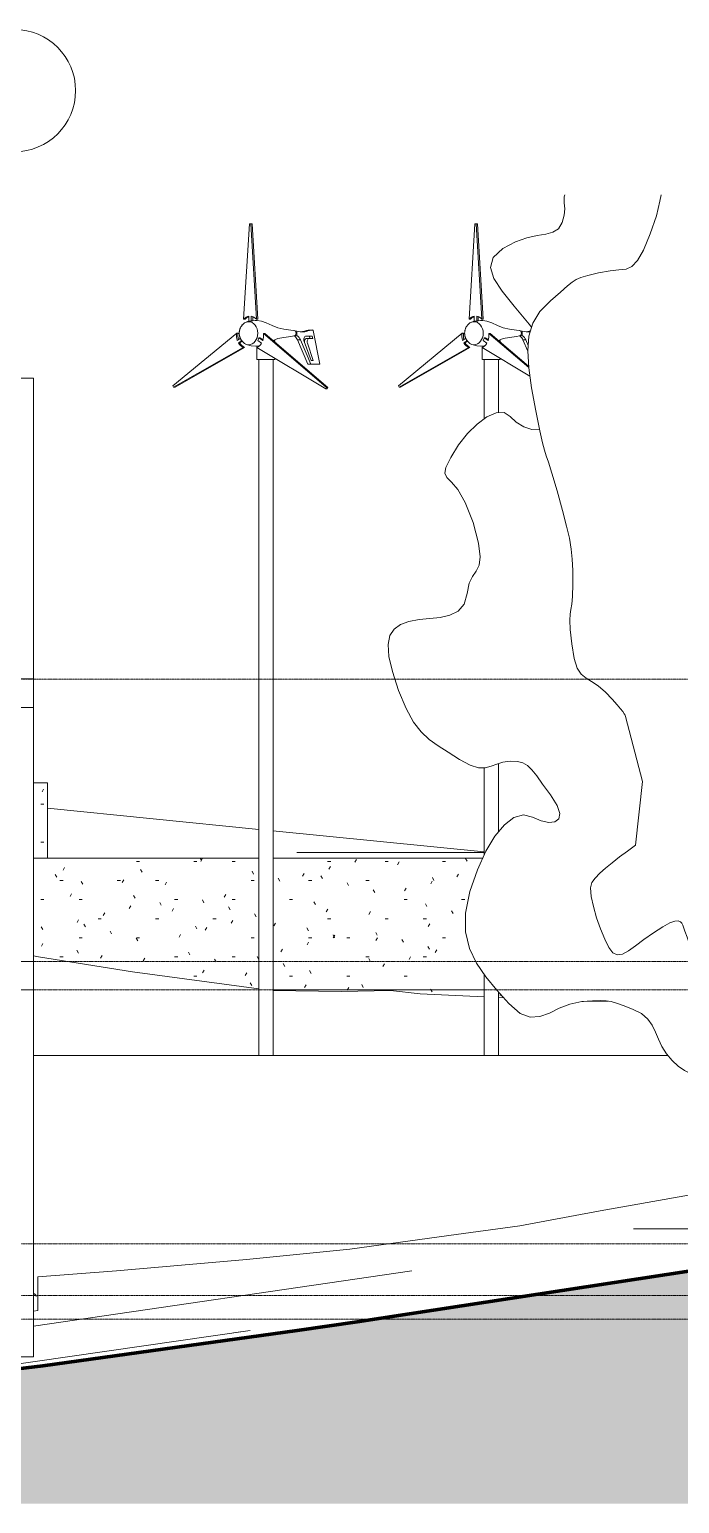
# Model space of a CAD drawing. Header units: millimetres. Extents: x -22400 to 100951, y -3625 to 17206.
# Drawn here: x 13222 to 20128, y -2760 to 12906 of the extents above; entities that cross this region are included whole.
import ezdxf

# ---------------------------------------------------------------- set-up
doc = ezdxf.new("R2010")
doc.units = ezdxf.units.MM
doc.linetypes.add('Dash - Tight', pattern=[4.5, 3, -1.5])
for name, color, linetype, lineweight in [('A-FLOR-LEVL', 51, 'Continuous', 9), ('A-GLAZ', 151, 'Continuous', 9), ('A-WALL', 113, 'Continuous', 9), ('A-WALL-PATT', 111, 'Continuous', 9), ('C-BLDG-PADS', 91, 'Continuous', 9), ('C-TOPO', 7, 'Continuous', 9), ('L-PLNT', 71, 'Continuous', 9), ('L-SITE', 91, 'Continuous', 9), ('L-SITE-WALL', 31, 'Continuous', 9), ('S-FNDN', 32, 'Continuous', 9), ('S-GRID-IDEN', 1, 'Continuous', 9)]:
    doc.layers.add(name, color=color, linetype=linetype, lineweight=lineweight)
pattern_1 = [(0, (4603.6, 0), (812.8, 203.2), [33.528, -576.072, 33.528, -576.072, -3251.2]), (0, (4603.6, 0), (812.8, 203.2), [-1219.2, 33.528, -1185.672, 33.528, -576.072, -1422.4]), (0, (4603.6, 0), (812.8, 203.2), [-3048, 33.528, -372.872, 33.528, -982.472]), (120, (4908.4, 101.6), (-582.3764, 602.3054), [33.528, -576.072, 33.528, -576.072, -3251.2]), (120, (4908.4, 101.6), (-582.3764, 602.3054), [-1219.2, 33.528, -1185.672, 33.528, -576.072, -1422.4]), (120, (4908.4, 101.6), (-582.3764, 602.3054), [-3048, 33.528, -372.872, 33.528, -982.472]), (240, (5010, 508), (-230.4236, -805.5054), [33.528, -576.072, 33.528, -576.072, -3251.2]), (240, (5010, 508), (-230.4236, -805.5054), [-1219.2, 33.528, -1185.672, 33.528, -576.072, -1422.4]), (240, (5010, 508), (-230.4236, -805.5054), [-3048, 33.528, -372.872, 33.528, -982.472])]

# ---------------------------------------------------------------- blocks, each defined once
blk = doc.blocks.new('M_Wind Power Generator - 9 Meters High-397393-South')
at = {"layer": 'L-SITE'}
for p, q in [((15558, 10841), (15497, 9828)), ((15573, 10841), (15558, 10841)), ((15633, 9828), (15573, 10841)), ((15588, 10841), (15573, 10841)), ((15588, 10841), (15649, 9828)), ((15513, 9828), (15497, 9828)), ((15552, 9859), (15552, 9805)), ((15578, 9805), (15578, 9859)), ((15594, 9853), (15594, 9809)), ((15649, 9828), (15633, 9828)), ((15424, 9679), (14746, 9119)), ((15439, 9679), (15424, 9679)), ((15463, 9625), (15429, 9602)), ((15442, 9574), (15477, 9598)), ((15442, 9574), (15457, 9574)), ((15483, 9591), (15457, 9574)), ((15647, 9600), (15687, 9571)), ((15700, 9599), (15660, 9628)), ((15678, 9626), (15702, 9609)), ((16377, 9101), (15707, 9676)), ((15722, 9676), (15707, 9676)), ((15722, 9676), (16392, 9101)), ((15810, 9602), (15829, 9602)), ((15860, 9620), (15812, 9602)), ((15829, 9584), (15829, 9602)), ((16031, 9707), (16062, 9701)), ((16062, 9655), (16031, 9649)), ((16037, 9706), (16038, 9705)), ((16038, 9650), (16038, 9650)), ((16062, 9701), (16062, 9655)), ((16179, 9348), (16070, 9607)), ((16070, 9607), (16100, 9607)), ((16100, 9607), (16210, 9348)), ((16216, 9387), (16140, 9589)), ((16159, 9647), (16226, 9647)), ((16193, 9622), (16162, 9622)), ((16196, 9708), (16165, 9708)), ((16175, 9572), (16237, 9387)), ((16224, 9712), (16193, 9712)), ((16232, 9622), (16193, 9622)), ((16201, 9622), (16196, 9647)), ((16226, 9647), (16232, 9622)), ((16308, 9348), (16236, 9705)), ((14753, 9103), (15491, 9527)), ((15506, 9527), (14768, 9103)), ((15506, 9527), (15491, 9527)), ((15637, 9525), (16369, 9086)), ((15638, 9542), (15638, 9526)), ((15638, 9525), (15638, 9398)), ((15829, 9398), (15829, 9410)), ((15810, 9398), (15639, 9398)), ((15657, 9398), (15657, 2000)), ((15810, 2000), (15810, 9398)), ((15828, 9398), (15810, 9398)), ((16179, 9348), (16210, 9348)), ((16210, 9348), (16308, 9348)), ((16237, 9387), (16216, 9387)), ((14746, 9119), (14753, 9103)), ((14768, 9103), (14753, 9103)), ((16369, 9086), (16377, 9101)), ((16392, 9101), (16377, 9101)), ((16392, 9101), (16385, 9086)), ((16385, 9086), (16369, 9086))]:
    blk.add_line(p, q, dxfattribs=at)
at = {"layer": 'L-SITE', "flags": 128}
for points in [[(15483, 9766), (15479, 9762), (15476, 9758), (15473, 9754), (15471, 9749), (15468, 9745), (15466, 9741), (15464, 9736), (15462, 9732), (15460, 9727), (15458, 9723), (15457, 9719), (15455, 9714), (15454, 9710), (15453, 9705), (15453, 9701), (15452, 9697), (15451, 9692), (15451, 9688), (15451, 9683), (15451, 9679), (15451, 9675), (15451, 9670), (15451, 9666), (15452, 9661), (15452, 9657), (15453, 9653), (15454, 9648), (15455, 9644), (15456, 9639), (15457, 9635), (15459, 9631), (15461, 9626), (15463, 9622), (15465, 9617), (15467, 9613), (15469, 9609), (15472, 9604), (15475, 9600), (15478, 9596), (15481, 9591), (15483, 9589)], [(15620, 9814), (15578, 9811), (15539, 9802), (15517, 9793)], [(15860, 9736), (15801, 9759), (15738, 9789), (15686, 9806), (15642, 9813), (15620, 9814)], [(15860, 9736), (15926, 9722), (16000, 9711), (16034, 9707)], [(15620, 9541), (15578, 9544), (15539, 9554), (15517, 9563)], [(15860, 9620), (15926, 9633), (16000, 9644), (16034, 9649)], [(15666, 9546), (15658, 9544), (15620, 9541)]]:
    blk.add_lwpolyline(points, dxfattribs=at)
at = {"layer": 'L-SITE'}
for centre, major_axis, ratio, start_param, end_param in [((15550, 9678), (0, 122), 0.798186, 0, 0.942478), ((15572, 9712), (0, 149), 0.798186, 0.167659, 0.683329), ((15588, 9712), (0, 149), 0.798186, 0.302487, 0.683329), ((15550, 9678), (0, 122), 0.798186, 3.141593, 6.283185), ((15565, 9678), (0, 128), 0.798186, 0, 0.126275), ((15565, 9678), (0, 128), 0.798186, 6.15691, 6.283185), ((15558, 9712), (0, 149), 0.798186, 5.599857, 6.115527), ((15545, 9654), (0, 154), 0.798186, 1.405315, 1.914491), ((15560, 9654), (0, 154), 0.798186, 1.405315, 1.851271), ((15538, 9669), (0, 154), 0.798186, 2.239393, 2.748568), ((15553, 9669), (0, 154), 0.798186, 2.239393, 2.748568), ((15550, 9678), (0, 122), 0.798186, 2.199115, 3.141593), ((15592, 9668), (0, 154), 0.798186, 3.517164, 4.026339), ((15565, 9678), (0, 128), 0.798186, 4.062515, 4.315065), ((15585, 9653), (0, 154), 0.798186, 4.351241, 4.860417), ((16031, 9678), (0, 29), 0.798186, 3.141593, 6.283185), ((16159, 9609), (0, 38.1), 0.602411, 0, 2.129302), ((16162, 9588), (0, 33.6), 0.602411, 0, 1.781977), ((16193, 9588), (0, 33.6), 0.602411, 0, 2.076942)]:
    blk.add_ellipse(centre, major_axis=major_axis, ratio=ratio, start_param=start_param, end_param=end_param, dxfattribs=at)
for points in [[(15594, 9809), (15591, 9808), (15586, 9807), (15581, 9806), (15578, 9805)], [(16165, 9708), (16179, 9711), (16189, 9713), (16196, 9712)], [(16236, 9705), (16236, 9714), (16223, 9714), (16196, 9708)], [(15660, 9628), (15663, 9628), (15669, 9627), (15675, 9626), (15678, 9626)], [(16070, 9607), (16062, 9621), (16054, 9637), (16038, 9650)], [(16196, 9708), (16154, 9690), (16109, 9687), (16062, 9701)], [(16062, 9655), (16083, 9642), (16092, 9622), (16100, 9607)], [(16123, 9695), (16137, 9698), (16151, 9702), (16165, 9708)]]:
    blk.add_open_spline(points, degree=3, dxfattribs=at)
blk = doc.blocks.new('M_Wind Power Generator - 9 Meters High-V1-South')
at = {"layer": 'L-SITE'}
for p, q in [((17953, 10841), (17892, 9828)), ((17967, 10841), (17953, 10841)), ((18028, 9828), (17967, 10841)), ((17982, 10841), (17967, 10841)), ((17982, 10841), (18043, 9828)), ((17907, 9828), (17892, 9828)), ((17947, 9859), (17947, 9805)), ((17973, 9805), (17973, 9859)), ((17988, 9853), (17988, 9809)), ((18043, 9828), (18028, 9828)), ((17818, 9679), (17141, 9119)), ((17834, 9679), (17818, 9679)), ((17857, 9625), (17824, 9602)), ((17836, 9574), (17872, 9598)), ((17836, 9574), (17852, 9574)), ((17877, 9591), (17852, 9574)), ((18041, 9600), (18082, 9571)), ((18095, 9599), (18054, 9628)), ((18072, 9626), (18097, 9609)), ((18526, 9312), (18101, 9676)), ((18117, 9676), (18101, 9676)), ((18117, 9676), (18525, 9326)), ((18204, 9602), (18223, 9602)), ((18255, 9620), (18206, 9602)), ((18223, 9584), (18223, 9602)), ((18426, 9707), (18456, 9701)), ((18456, 9655), (18426, 9649)), ((18432, 9706), (18432, 9705)), ((18433, 9650), (18433, 9650)), ((18456, 9701), (18456, 9655)), ((18515, 9487), (18464, 9607)), ((18464, 9607), (18495, 9607)), ((18495, 9607), (18520, 9548)), ((17148, 9103), (17886, 9527)), ((17901, 9527), (17163, 9103)), ((17901, 9527), (17886, 9527)), ((18032, 9525), (18538, 9221)), ((18033, 9542), (18033, 9526)), ((18033, 9525), (18033, 9398)), ((18223, 9398), (18223, 9410)), ((18204, 9398), (18034, 9398)), ((18052, 9398), (18052, 8767)), ((18204, 8834), (18204, 9398)), ((18223, 9398), (18204, 9398)), ((17141, 9119), (17148, 9103)), ((17163, 9103), (17148, 9103)), ((18052, 5059), (18052, 4129)), ((18204, 4378), (18204, 5105)), ((18052, 2864), (18052, 2000)), ((18204, 2000), (18204, 2677))]:
    blk.add_line(p, q, dxfattribs=at)
at = {"layer": 'L-SITE', "flags": 128}
for points in [[(17877, 9766), (17874, 9762), (17871, 9758), (17868, 9754), (17865, 9749), (17863, 9745), (17860, 9741), (17858, 9736), (17856, 9732), (17854, 9727), (17853, 9723), (17851, 9719), (17850, 9714), (17849, 9710), (17848, 9705), (17847, 9701), (17846, 9697), (17846, 9692), (17846, 9688), (17845, 9683), (17845, 9679), (17845, 9675), (17845, 9670), (17846, 9666), (17846, 9661), (17847, 9657), (17847, 9653), (17848, 9648), (17849, 9644), (17851, 9639), (17852, 9635), (17854, 9631), (17855, 9626), (17857, 9622), (17859, 9617), (17861, 9613), (17864, 9609), (17866, 9604), (17869, 9600), (17872, 9596), (17876, 9591), (17877, 9589)], [(18014, 9814), (17973, 9811), (17934, 9802), (17912, 9793)], [(18255, 9736), (18195, 9759), (18133, 9789), (18081, 9806), (18037, 9813), (18014, 9814)], [(18255, 9736), (18320, 9722), (18395, 9711), (18428, 9707)], [(18014, 9541), (17973, 9544), (17934, 9554), (17912, 9563)], [(18255, 9620), (18320, 9633), (18395, 9644), (18428, 9649)], [(18061, 9546), (18052, 9544), (18014, 9541)]]:
    blk.add_lwpolyline(points, dxfattribs=at)
at = {"layer": 'L-SITE'}
for centre, major_axis, start_param, end_param in [((17945, 9678), (0, 122), 0, 0.942478), ((17967, 9712), (0, 149), 0.167659, 0.683329), ((17982, 9712), (0, 149), 0.302487, 0.683329), ((17945, 9678), (0, 122), 3.141593, 6.283185), ((17960, 9678), (0, 128), 0, 0.126275), ((17960, 9678), (0, 128), 6.15691, 6.283185), ((17953, 9712), (0, 149), 5.599857, 6.115527), ((17939, 9654), (0, 154), 1.405315, 1.914491), ((17955, 9654), (0, 154), 1.405315, 1.851271), ((17933, 9669), (0, 154), 2.239393, 2.748568), ((17948, 9669), (0, 154), 2.239393, 2.748568), ((17945, 9678), (0, 122), 2.199115, 3.141593), ((17987, 9668), (0, 154), 3.517164, 4.026339), ((17960, 9678), (0, 128), 4.062515, 4.315065), ((17980, 9653), (0, 154), 4.351241, 4.860417), ((18426, 9678), (0, 29), 3.141593, 6.283185)]:
    blk.add_ellipse(centre, major_axis=major_axis, ratio=0.798186, start_param=start_param, end_param=end_param, dxfattribs=at)
for points in [[(17988, 9809), (17986, 9808), (17980, 9807), (17975, 9806), (17973, 9805)], [(18054, 9628), (18057, 9628), (18063, 9627), (18069, 9626), (18072, 9626)], [(18464, 9607), (18457, 9621), (18449, 9637), (18432, 9650)], [(18542, 9694), (18514, 9690), (18486, 9693), (18456, 9701)], [(18456, 9655), (18477, 9642), (18486, 9622), (18495, 9607)], [(18517, 9695), (18526, 9697), (18536, 9700), (18545, 9703)]]:
    blk.add_open_spline(points, degree=3, dxfattribs=at)
blk = doc.blocks.new('Single Window - Standard-818874-South')
at = {"layer": 'A-GLAZ'}
for p, q in [((13274, -530), (13264, -530)), ((13264, -532), (13274, -532)), ((13294, -550), (13274, -530)), ((13274, -532), (13292, -552)), ((13292, -552), (13292, -560)), ((13292, -560), (13294, -560)), ((13294, -560), (13294, -550))]:
    blk.add_line(p, q, dxfattribs=at)
blk = doc.blocks.new('RPC Tree - Deciduous - Scarlet Oak - 42_-V25-South')
at = {"layer": 'L-PLNT'}
for p, q in [((18904, 11129), (18909, 11147)), ((18904, 11065), (18904, 11129)), ((19919, 11082), (19933, 11147)), ((18908, 11001), (18904, 11065)), ((18904, 10932), (18908, 11001)), ((19882, 10927), (19919, 11082)), ((18841, 10788), (18883, 10854)), ((18883, 10854), (18904, 10932)), ((19817, 10735), (19882, 10927)), ((18386, 10650), (18507, 10692)), ((18507, 10692), (18614, 10715)), ((18614, 10715), (18706, 10730)), ((18706, 10730), (18781, 10751)), ((18781, 10751), (18841, 10788)), ((19744, 10560), (19817, 10735)), ((18149, 10481), (18250, 10577)), ((18250, 10577), (18386, 10650)), ((19681, 10450), (19744, 10560)), ((18121, 10378), (18149, 10481)), ((18157, 10261), (18121, 10378)), ((19269, 10319), (19391, 10341)), ((19391, 10341), (19485, 10350)), ((19485, 10350), (19560, 10360)), ((19560, 10360), (19623, 10388)), ((19623, 10388), (19681, 10450)), ((18245, 10125), (18157, 10261)), ((18937, 10180), (18987, 10222)), ((18987, 10222), (19030, 10250)), ((19030, 10250), (19081, 10271)), ((19081, 10271), (19155, 10291)), ((19155, 10291), (19269, 10319)), ((18373, 9964), (18245, 10125)), ((18756, 10022), (18865, 10115)), ((18865, 10115), (18937, 10180)), ((18532, 9773), (18373, 9964)), ((18569, 9785), (18644, 9908)), ((18644, 9908), (18756, 10022)), ((18528, 9647), (18569, 9785)), ((18556, 9742), (18532, 9773)), ((18515, 9490), (18528, 9647)), ((18526, 9309), (18515, 9490)), ((18556, 9098), (18526, 9309)), ((18601, 8853), (18556, 9098)), ((17979, 8713), (18082, 8789)), ((18082, 8789), (18179, 8832)), ((18179, 8832), (18264, 8836)), ((18264, 8836), (18330, 8794)), ((18330, 8794), (18394, 8731)), ((18643, 8642), (18601, 8853)), ((17876, 8611), (17979, 8713)), ((18394, 8731), (18473, 8682)), ((18473, 8682), (18559, 8653)), ((18559, 8653), (18642, 8651)), ((18671, 8513), (18643, 8642)), ((17697, 8358), (17780, 8491)), ((17780, 8491), (17876, 8611)), ((18692, 8435), (18671, 8513)), ((17645, 8252), (17697, 8358)), ((18711, 8376), (18692, 8435)), ((18736, 8306), (18711, 8376)), ((18773, 8191), (18736, 8306)), ((17634, 8190), (17645, 8252)), ((17657, 8146), (17634, 8190)), ((18828, 8002), (18773, 8191)), ((17706, 8096), (17657, 8146)), ((17774, 8016), (17706, 8096)), ((17852, 7880), (17774, 8016)), ((18886, 7792), (18828, 8002)), ((17934, 7665), (17852, 7880)), ((18929, 7629), (18886, 7792)), ((17992, 7447), (17934, 7665)), ((18959, 7498), (18929, 7629)), ((18010, 7303), (17992, 7447)), ((18978, 7384), (18959, 7498)), ((18989, 7275), (18978, 7384)), ((17969, 7148), (17999, 7211)), ((17999, 7211), (18010, 7303)), ((18994, 7156), (18989, 7275)), ((17894, 7022), (17930, 7093)), ((17930, 7093), (17969, 7148)), ((18995, 7011), (18994, 7156)), ((17839, 6799), (17871, 6912)), ((17871, 6912), (17894, 7022)), ((18992, 6881), (18995, 7011)), ((17776, 6725), (17839, 6799)), ((18968, 6691), (18975, 6741)), ((18975, 6741), (18984, 6797)), ((18984, 6797), (18992, 6881)), ((17095, 6534), (17163, 6583)), ((17163, 6583), (17254, 6615)), ((17254, 6615), (17361, 6634)), ((17361, 6634), (17474, 6645)), ((17474, 6645), (17586, 6657)), ((17586, 6657), (17689, 6681)), ((17689, 6681), (17776, 6725)), ((18964, 6628), (18968, 6691)), ((18968, 6530), (18964, 6628)), ((17032, 6368), (17051, 6464)), ((17051, 6464), (17095, 6534)), ((18983, 6377), (18968, 6530)), ((17041, 6242), (17032, 6368)), ((19008, 6222), (18983, 6377)), ((17077, 6082), (17041, 6242)), ((19041, 6119), (19008, 6222)), ((19084, 6054), (19041, 6119)), ((17143, 5882), (17077, 6082)), ((19135, 6011), (19084, 6054)), ((19194, 5975), (19135, 6011)), ((19263, 5931), (19194, 5975)), ((17223, 5690), (17143, 5882)), ((19340, 5862), (19263, 5931)), ((19412, 5787), (19340, 5862)), ((17302, 5546), (17223, 5690)), ((19464, 5730), (19412, 5787)), ((19501, 5687), (19464, 5730)), ((19526, 5656), (19501, 5687)), ((19541, 5634), (19526, 5656)), ((17383, 5440), (17302, 5546)), ((19549, 5618), (19541, 5634)), ((19555, 5605), (19549, 5618)), ((19734, 4912), (19555, 5605)), ((17470, 5359), (17383, 5440)), ((17565, 5291), (17470, 5359)), ((17671, 5225), (17565, 5291)), ((17792, 5149), (17671, 5225)), ((17905, 5086), (17792, 5149)), ((17994, 5059), (17905, 5086)), ((18065, 5058), (17994, 5059)), ((18126, 5075), (18065, 5058)), ((18186, 5099), (18126, 5075)), ((18251, 5120), (18186, 5099)), ((18330, 5130), (18251, 5120)), ((18406, 5125), (18330, 5130)), ((18465, 5111), (18406, 5125)), ((18514, 5083), (18465, 5111)), ((18560, 5038), (18514, 5083)), ((18611, 4974), (18560, 5038)), ((18674, 4886), (18611, 4974)), ((18757, 4773), (18674, 4886)), ((19662, 4238), (19734, 4912)), ((18827, 4660), (18757, 4773)), ((18369, 4531), (18469, 4559)), ((18469, 4559), (18567, 4535)), ((18855, 4575), (18827, 4660)), ((18845, 4517), (18855, 4575)), ((18167, 4333), (18267, 4454)), ((18267, 4454), (18369, 4531)), ((18567, 4535), (18659, 4496)), ((18659, 4496), (18740, 4479)), ((18740, 4479), (18804, 4485)), ((18804, 4485), (18845, 4517)), ((18071, 4172), (18167, 4333)), ((19576, 4175), (19662, 4238)), ((17982, 3974), (18071, 4172)), ((19413, 4051), (19492, 4112)), ((19492, 4112), (19576, 4175)), ((17902, 3743), (17982, 3974)), ((19231, 3887), (19280, 3938)), ((19280, 3938), (19342, 3993)), ((19342, 3993), (19413, 4051)), ((19184, 3782), (19197, 3842)), ((19190, 3693), (19184, 3782)), ((19197, 3842), (19231, 3887)), ((17855, 3514), (17902, 3743)), ((19213, 3584), (19190, 3693)), ((17855, 3315), (17855, 3514)), ((19247, 3465), (19213, 3584)), ((19289, 3347), (19247, 3465)), ((17897, 3140), (17855, 3315)), ((19333, 3238), (19289, 3347)), ((19853, 3307), (19749, 3233)), ((19952, 3370), (19853, 3307)), ((20025, 3410), (19952, 3370)), ((20078, 3429), (20025, 3410)), ((20114, 3432), (20078, 3429)), ((20137, 3424), (20114, 3432)), ((20152, 3407), (20137, 3424)), ((20163, 3387), (20152, 3407)), ((20186, 3323), (20163, 3387)), ((20208, 3259), (20186, 3323)), ((17971, 2983), (17897, 3140)), ((19376, 3149), (19333, 3238)), ((19419, 3092), (19376, 3149)), ((19661, 3167), (19585, 3114)), ((19749, 3233), (19661, 3167)), ((20230, 3196), (20208, 3259)), ((20249, 3134), (20230, 3196)), ((20267, 3072), (20249, 3134)), ((18070, 2837), (17971, 2983)), ((19467, 3071), (19419, 3092)), ((19521, 3080), (19467, 3071)), ((19585, 3114), (19521, 3080)), ((20282, 3011), (20267, 3072)), ((20294, 2951), (20282, 3011)), ((18187, 2696), (18070, 2837)), ((20306, 2892), (20294, 2951)), ((20322, 2836), (20306, 2892)), ((20342, 2782), (20322, 2836)), ((18314, 2555), (18187, 2696)), ((20363, 2729), (20342, 2782)), ((20387, 2677), (20363, 2729)), ((20412, 2625), (20387, 2677)), ((18435, 2449), (18314, 2555)), ((18962, 2549), (18849, 2503)), ((19089, 2574), (18962, 2549)), ((19204, 2581), (19089, 2574)), ((19287, 2585), (19204, 2581)), ((19349, 2583), (19287, 2585)), ((19402, 2574), (19349, 2583)), ((19458, 2558), (19402, 2574)), ((19529, 2532), (19458, 2558)), ((19627, 2495), (19529, 2532)), ((20437, 2574), (20412, 2625)), ((21129, 2357), (20437, 2574)), ((18543, 2408), (18435, 2449)), ((18645, 2415), (18543, 2408)), ((18746, 2452), (18645, 2415)), ((18849, 2503), (18746, 2452)), ((19724, 2447), (19627, 2495)), ((19792, 2389), (19724, 2447)), ((19838, 2323), (19792, 2389)), ((21379, 2357), (21129, 2357)), ((21522, 1861), (21379, 2357)), ((19872, 2251), (19838, 2323)), ((19903, 2175), (19872, 2251)), ((19940, 2097), (19903, 2175)), ((19991, 2020), (19940, 2097)), ((21019, 2099), (20967, 2022)), ((21078, 2154), (21019, 2099)), ((21122, 2173), (21078, 2154)), ((21156, 2165), (21122, 2173)), ((21185, 2139), (21156, 2165)), ((21214, 2107), (21185, 2139)), ((21246, 2077), (21214, 2107)), ((21288, 2059), (21246, 2077)), ((21329, 2049), (21288, 2059)), ((21360, 2034), (21329, 2049)), ((20050, 1949), (19991, 2020)), ((20112, 1890), (20050, 1949)), ((20180, 1842), (20112, 1890)), ((20938, 1947), (20916, 1878)), ((20967, 2022), (20938, 1947)), ((21381, 2015), (21360, 2034)), ((21396, 1994), (21381, 2015)), ((21405, 1971), (21396, 1994)), ((21411, 1946), (21405, 1971)), ((21414, 1921), (21411, 1946)), ((21429, 1828), (21414, 1921)), ((20260, 1804), (20180, 1842)), ((20357, 1775), (20260, 1804)), ((20476, 1755), (20357, 1775)), ((20623, 1742), (20476, 1755)), ((20756, 1747), (20623, 1742)), ((20840, 1773), (20756, 1747)), ((20889, 1818), (20840, 1773)), ((20916, 1878), (20889, 1818)), ((21448, 1736), (21429, 1828)), ((21479, 1647), (21448, 1736)), ((21880, 1723), (21522, 1861)), ((22173, 1873), (21880, 1723)), ((22440, 1327), (22450, 1786)), ((25415, 1825), (25358, 1852)), ((25466, 1797), (25415, 1825)), ((25498, 1778), (25466, 1797)), ((25520, 1763), (25498, 1778)), ((25542, 1750), (25520, 1763)), ((25573, 1738), (25542, 1750)), ((25622, 1723), (25573, 1738)), ((25741, 1728), (25682, 1716)), ((25798, 1756), (25741, 1728)), ((25854, 1796), (25798, 1756)), ((25858, 1800), (25854, 1796)), ((21525, 1562), (21479, 1647)), ((22146, 1609), (22105, 1556)), ((22172, 1662), (22146, 1609)), ((22182, 1698), (22172, 1662)), ((25682, 1716), (25622, 1723)), ((21592, 1483), (21525, 1562)), ((21685, 1410), (21592, 1483)), ((21810, 1346), (21685, 1410)), ((22001, 1451), (21989, 1397)), ((22047, 1505), (22001, 1451)), ((22105, 1556), (22047, 1505)), ((22316, 158), (22316, 1546)), ((22725, 1536), (22759, 891)), ((24630, 1487), (24619, 1491)), ((24635, 1487), (24630, 1487)), ((21919, 1305), (21810, 1346)), ((21974, 1296), (21919, 1305)), ((21993, 1313), (21974, 1296)), ((21989, 1397), (21992, 1349)), ((21992, 1349), (21993, 1313)), ((22380, 158), (22440, 1327)), ((22790, 174), (22759, 891)), ((19689, 158), (19638, 158)), ((19638, 158), (19727, 158)), ((19884, 158), (19689, 158)), ((19727, 158), (19953, 158)), ((20225, 158), (19884, 158)), ((19953, 158), (20312, 158)), ((20225, 158), (21653, 158)), ((20312, 158), (20801, 158)), ((20801, 158), (21383, 158)), ((21383, 158), (22007, 158)), ((22007, 158), (22648, 158)), ((22380, 158), (22316, 158)), ((22561, 158), (22380, 158)), ((22648, 158), (23185, 158))]:
    blk.add_line(p, q, dxfattribs=at)
blk = doc.blocks.new('Grid - M_Grid Head - Circle-24584-South')
at = {"layer": 'S-GRID-IDEN'}
blk.add_circle((-4938, 12256), 650, dxfattribs=at)

msp = doc.modelspace()

# ---------------------------------------------------------------- hatches: boundary and pattern name
at = {"layer": 'A-WALL-PATT'}
h = msp.add_hatch(dxfattribs=at)
h.set_pattern_fill('FP_5', color=256, style=0, pattern_type=2)
h.set_pattern_definition(pattern_1)
h.paths.add_polyline_path([(13299, 4100), (13414, 4100), (13414, 4900), (13264, 4900), (13264, 4100), (13288, 4100)], flags=0)
h = msp.add_hatch(dxfattribs=at)
h.set_pattern_fill('FP_5', color=256, style=0, pattern_type=2)
h.set_pattern_definition(pattern_1)
h.paths.add_polyline_path([(19108, 2574), (19108, 2576), (19102, 2574)], flags=0)
h.paths.add_polyline_path([(18260, 2614), (18204, 2678), (18204, 2617)], flags=0)
h.paths.add_polyline_path([(18053, 2624), (18053, 2863), (17971, 2983), (17897, 3140), (17855, 3315), (17855, 3517), (17902, 3743), (17982, 3974), (18039, 4100), (15809, 4100), (15809, 2691), (16536, 2682), (17057, 2691), (17371, 2657), (17971, 2628)], flags=0)
h.paths.add_polyline_path([(15658, 2710), (15658, 4100), (13264, 4100), (13264, 3062), (13318, 3051), (14318, 2890), (15516, 2729)], flags=0)
h = msp.add_hatch(dxfattribs=at)
h.set_pattern_fill('FP_12', color=256, style=0, pattern_type=2)
h.set_pattern_definition([(0, (-6323.47, 0), (703.905, 203.2), [29.036, -498.893, 29.036, -498.893, -2815.622]), (0, (-6323.47, 0), (703.905, 203.2), [-1055.858, 29.036, -1026.822, 29.036, -498.893, -1231.835]), (0, (-6323.47, 0), (703.905, 203.2), [-2639.645, 29.036, -322.917, 29.036, -850.846]), (116.565, (-6059.5, 101.6), (-504.3526, 602.3059), [32.463, -557.779, -3738.204]), (116.565, (-6059.5, 101.6), (-504.3526, 602.3059), [-590.243, 32.463, -557.779, -3147.961]), (116.565, (-6059.5, 101.6), (-504.3526, 602.3059), [-1180.485, 32.463, -1148.022, -1967.476]), (116.565, (-6059.5, 101.6), (-504.3526, 602.3059), [-2360.971, 32.463, -557.779, -1377.233]), (116.565, (-6059.5, 101.6), (-504.3526, 602.3059), [-2951.213, 32.463, -361.032, -983.738]), (116.565, (-6059.5, 101.6), (-504.3526, 602.3059), [-3344.708, 32.463, -951.274]), (243.435, (-5971.52, 508), (-199.5518, -805.5061), [32.463, -557.779, -3738.204]), (243.435, (-5971.52, 508), (-199.5518, -805.5061), [-590.243, 32.463, -557.779, -3147.961]), (243.435, (-5971.52, 508), (-199.5518, -805.5061), [-1180.485, 32.463, -1148.022, -1967.476]), (243.435, (-5971.52, 508), (-199.5518, -805.5061), [-2360.971, 32.463, -557.779, -1377.233]), (243.435, (-5971.52, 508), (-199.5518, -805.5061), [-2951.213, 32.463, -361.032, -983.738]), (243.435, (-5971.52, 508), (-199.5518, -805.5061), [-3344.708, 32.463, -951.274])])
h.paths.add_polyline_path([(19108, 2574), (19371, 2579), (19349, 2583), (19287, 2585), (19204, 2581), (19108, 2576), (19108, 2574)], flags=0)
at = {"layer": 'C-TOPO'}
h = msp.add_hatch(dxfattribs=at)
h.set_pattern_fill('FP_2', color=256, style=0, pattern_type=2)
h.set_pattern_definition([(0, (4603.6, 0), (635, 635), [635, -635]), (0, (4603.6, 238.1), (635, 635), [635, -635]), (0, (4603.6, 476.25), (635, 635), [635, -635]), (90, (4683, 555.6), (-635, 635), [635, -635]), (90, (4921.1, 555.6), (-635, 635), [635, -635]), (90, (5159.2, 555.6), (-635, 635), [635, -635])])
h.paths.add_polyline_path([(25858, -2760), (25858, 434), (25371, 350), (24901, 291), (24899, 260), (24659, 261), (23998, 178), (24002, 38), (23707, 38), (23707, 141), (22085, -62), (20249, -285), (16705, -828), (16066, -920), (13299, -1305), (11812, -1485), (7107, -2190), (-19853, -2190), (-21165, -2223), (-21270, -2228), (-21422, -2245), (-21422, -2760), (25371, -2760)], flags=0)

# ---------------------------------------------------------------- linework, layer by layer
at = {"layer": 'A-FLOR-LEVL', "linetype": 'Dash - Tight'}
for p, q in [((-22400, 6000), (29196, 6000)), ((-22400, 3000), (29196, 3000)), ((-22400, 2700), (25623, 2700)), ((-22400, 0), (29196, 0)), ((-22400, -550), (24166, -550)), ((-22400, -800), (23652, -800))]:
    msp.add_line(p, q, dxfattribs=at)
at = {"layer": 'A-WALL'}
for p, q in [((13264, 9199), (13062, 9199)), ((13264, 9199), (13264, -1200)), ((13062, 6003), (13264, 6003)), ((13264, 5700), (13062, 5700)), ((13264, 3000), (13064, 3000)), ((13264, 2700), (7062, 2700)), ((13264, -1200), (13062, -1200))]:
    msp.add_line(p, q, dxfattribs=at)
at = {"layer": 'C-BLDG-PADS'}
for p, q in [((15809, 2700), (18053, 2700)), ((19108, 2576), (19108, 2574))]:
    msp.add_line(p, q, dxfattribs=at)
at = {"layer": 'C-TOPO'}
for p, q in [((13414, 4629), (15658, 4405)), ((15809, 4390), (18053, 4167)), ((16061, 4160), (18053, 4160)), ((16061, 4160), (16082, 4160)), ((13264, 3062), (13318, 3051)), ((13264, 3062), (13318, 3051)), ((13318, 3051), (14318, 2890)), ((13318, 3051), (14318, 2890)), ((14318, 2890), (15658, 2710)), ((14318, 2890), (15658, 2710)), ((15809, 2691), (16536, 2682)), ((15809, 2691), (16536, 2682)), ((16536, 2682), (17057, 2691)), ((16536, 2682), (17057, 2691)), ((17057, 2691), (17371, 2657)), ((17057, 2691), (17371, 2657)), ((18053, 2624), (17371, 2657)), ((17371, 2657), (18053, 2624)), ((18260, 2614), (18204, 2617)), ((18204, 2617), (18260, 2614)), ((19108, 2574), (19093, 2575)), ((19093, 2575), (19108, 2574)), ((19108, 2574), (19371, 2579)), ((19108, 2574), (19371, 2579)), ((21429, 730), (19284, 350)), ((19284, 350), (21429, 730)), ((18430, 190), (19284, 350)), ((18430, 190), (19284, 350)), ((18430, 190), (17678, 87)), ((17678, 87), (18430, 190)), ((16625, -58), (17678, 87)), ((16625, -58), (17678, 87)), ((16625, -58), (15528, -167)), ((15528, -167), (16625, -58)), ((17285, -285), (13264, -874)), ((13312, -352), (14147, -285)), ((13312, -352), (14147, -285)), ((14147, -285), (15528, -167)), ((14147, -285), (15528, -167)), ((20249, -285), (16705, -828)), ((17285, -285), (17139, -307)), ((13312, -679), (13312, -352)), ((13312, -679), (13312, -352)), ((13264, -715), (13312, -709)), ((13264, -715), (13312, -709)), ((13312, -709), (13312, -679)), ((13312, -709), (13312, -679)), ((7512, -2086), (15566, -920)), ((13364, -1297), (16066, -920)), ((15390, -947), (15566, -920)), ((16705, -828), (16066, -920)), ((11812, -1485), (13364, -1297)), ((13243, -1313), (13364, -1297))]:
    msp.add_line(p, q, dxfattribs=at)
at = {"layer": 'C-TOPO', "lineweight": 70}
for p, q in [((16705, -828), (20249, -285)), ((13364, -1297), (16066, -920)), ((16066, -920), (16705, -828)), ((11812, -1485), (13364, -1297))]:
    msp.add_line(p, q, dxfattribs=at)
at = {"layer": 'L-SITE-WALL'}
for p, q in [((13264, 4900), (13414, 4900)), ((13414, 4900), (13414, 4100)), ((15658, 4100), (13264, 4100)), ((18039, 4100), (15809, 4100)), ((19108, 2574), (19108, 2576))]:
    msp.add_line(p, q, dxfattribs=at)
at = {"layer": 'S-FNDN'}
msp.add_line((20007, 2000), (13264, 2000), dxfattribs=at)

# ---------------------------------------------------------------- block references
at = {"layer": 'A-GLAZ'}
msp.add_blockref('Single Window - Standard-818874-South', (0, 0), dxfattribs=at)
at = {"layer": 'L-PLNT'}
msp.add_blockref('RPC Tree - Deciduous - Scarlet Oak - 42_-V25-South', (0, 0), dxfattribs=at)
at = {"layer": 'L-SITE'}
for name in ['M_Wind Power Generator - 9 Meters High-397393-South', 'M_Wind Power Generator - 9 Meters High-V1-South']:
    msp.add_blockref(name, (0, 0), dxfattribs=at)
at = {"layer": 'S-GRID-IDEN'}
msp.add_blockref('Grid - M_Grid Head - Circle-24584-South', (18000, 0), dxfattribs=at)

doc.saveas('drawing.dxf')
